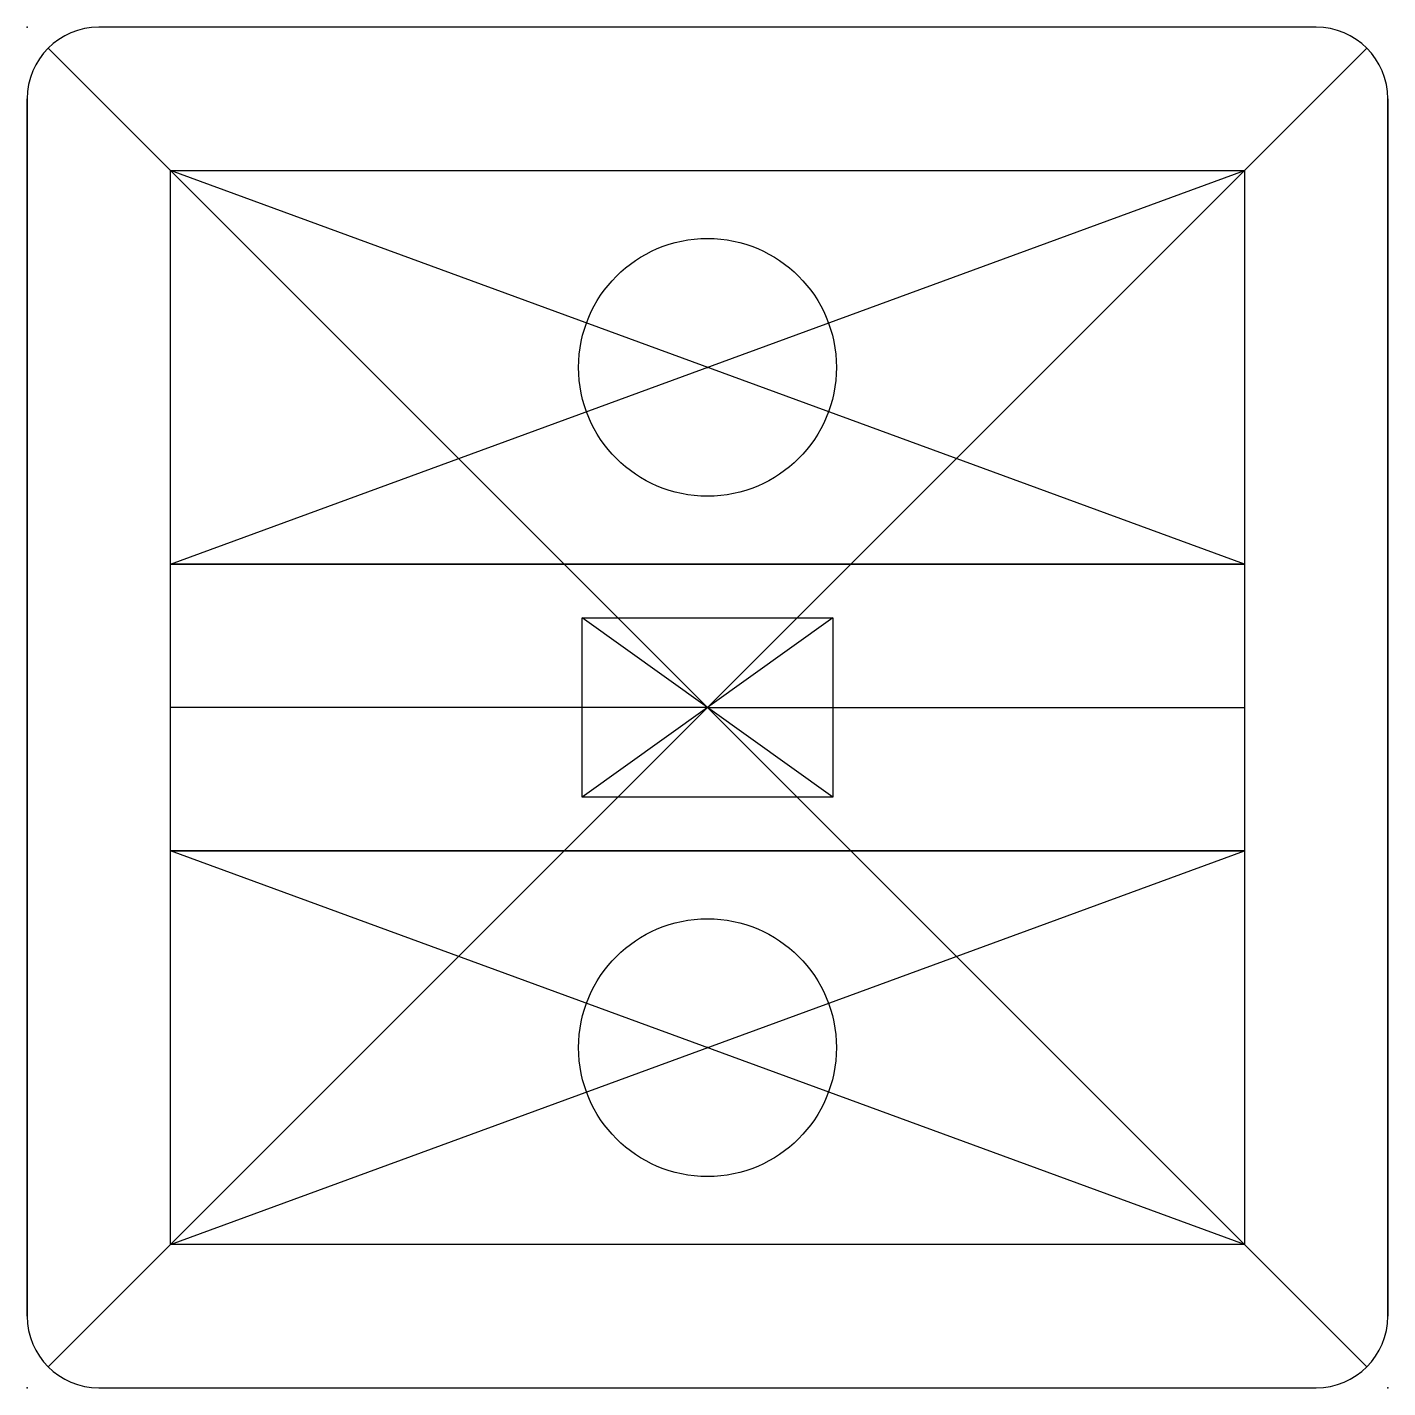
# Model space of a CAD drawing. Header units: centimetres. Extents: x 0 to 1.9, y 0 to 1.9.
import ezdxf

# ---------------------------------------------------------------- set-up
doc = ezdxf.new("R2010")
doc.units = ezdxf.units.CM
doc.header["$MEASUREMENT"] = 0
for name, color, linetype in [('Korry_Button_Novo_Horizontal v4_Sketch1', 7, 'Continuous'), ('Korry_Button_Novo_Horizontal v4_Sketch2', 7, 'Continuous'), ('Korry_Button_Novo_Horizontal v4_Sketch3', 7, 'Continuous'), ('Korry_Button_Novo_Horizontal v4_Sketch4', 7, 'Continuous'), ('Korry_Button_Novo_Horizontal v4_Sketch5', 7, 'Continuous'), ('Korry_Button_Novo_Horizontal v4_Sketch6', 7, 'Continuous')]:
    doc.layers.add(name, color=color, linetype=linetype)

msp = doc.modelspace()

# ---------------------------------------------------------------- linework, layer by layer
at = {"layer": 'Korry_Button_Novo_Horizontal v4_Sketch1'}
for p, q in [((1.8, 1.9), (0.1, 1.9)), ((1.8707, 1.8707), (0.0293, 0.0293)), ((1.8707, 0.0293), (0.0293, 1.8707)), ((0, 1.8), (0, 0.1)), ((1.9, 0.1), (1.9, 1.8)), ((0.2, 0.2), (0.2, 1.7)), ((0.2, 1.7), (1.7, 1.7)), ((1.7, 1.7), (0.2, 0.2)), ((0.2, 1.7), (1.7, 0.2)), ((1.7, 1.7), (1.7, 0.2)), ((1.7, 0.2), (0.2, 0.2)), ((0.1, 0), (1.8, 0))]:
    msp.add_line(p, q, dxfattribs=at)
for centre, start, end in [((0.1, 1.8), 90, 180), ((1.8, 1.8), 0, 90), ((0.1, 0.1), 180, 270), ((1.8, 0.1), 270, 0)]:
    msp.add_arc(centre, 0.1, start, end, dxfattribs=at)
for p in [(0, 1.9), (0.95, 0.95), (0.95, 0.95), (0, 0), (0, 0), (1.9, 0)]:
    msp.add_point(p, dxfattribs=at)
at = {"layer": 'Korry_Button_Novo_Horizontal v4_Sketch2'}
for p, q in [((1.8, 1.9, 0.3), (0.1, 1.9, 0.3)), ((0, 1.8, 0.3), (0, 0.1, 0.3)), ((1.9, 0.1, 0.3), (1.9, 1.8, 0.3)), ((0.2, 0.2, 0.3), (1.7, 1.7, 0.3)), ((1.7, 0.2, 0.3), (0.2, 1.7, 0.3)), ((0.2, 0.2, 0.3), (0.2, 1.7, 0.3)), ((0.2, 1.7, 0.3), (1.7, 1.7, 0.3)), ((1.7, 1.7, 0.3), (1.7, 0.2, 0.3)), ((0.2, 0.75, 0.3), (0.2, 1.15, 0.3)), ((1.7, 1.15, 0.3), (0.2, 1.15, 0.3)), ((1.7, 1.15, 0.3), (1.7, 0.75, 0.3)), ((1.125, 0.825, 0.3), (0.775, 1.075, 0.3)), ((0.775, 1.075, 0.3), (1.125, 1.075, 0.3)), ((1.125, 1.075, 0.3), (0.775, 0.825, 0.3)), ((0.775, 0.825, 0.3), (0.775, 1.075, 0.3)), ((1.125, 1.075, 0.3), (1.125, 0.825, 0.3)), ((0.95, 0.95, 0.3), (0.2, 0.95, 0.3)), ((0.95, 0.95, 0.3), (1.7, 0.95, 0.3)), ((1.125, 0.825, 0.3), (0.775, 0.825, 0.3)), ((1.7, 0.75, 0.3), (0.2, 0.75, 0.3)), ((1.7, 0.2, 0.3), (0.2, 0.2, 0.3)), ((0.1, 0, 0.3), (1.8, 0, 0.3))]:
    msp.add_line(p, q, dxfattribs=at)
for centre, start, end in [((0.1, 1.8, 0.3), 90, 180), ((1.8, 1.8, 0.3), 0, 90), ((0.1, 0.1, 0.3), 180, 270), ((1.8, 0.1, 0.3), 270, 0)]:
    msp.add_arc(centre, 0.1, start, end, dxfattribs=at)
for p in [(0.95, 0.95, 0.3), (0.95, 0.95, 0.3), (0, 0, 0.3)]:
    msp.add_point(p, dxfattribs=at)
at = {"layer": 'Korry_Button_Novo_Horizontal v4_Sketch3'}
for p, q in [((0.2, 1.15, 0.3), (0.2, 1.15, 0.7)), ((0.2, 1.15, 0.7), (1.7, 1.15, 0.7)), ((1.7, 1.15, 0.3), (0.2, 1.15, 0.3)), ((1.7, 1.15, 0.7), (1.7, 1.15, 0.3))]:
    msp.add_line(p, q, dxfattribs=at)
msp.add_point((0, 1.15), dxfattribs=at)
at = {"layer": 'Korry_Button_Novo_Horizontal v4_Sketch4'}
for p, q in [((1.8, 1.9, 0.7), (0.1, 1.9, 0.7)), ((0, 1.8, 0.7), (0, 0.1, 0.7)), ((1.9, 0.1, 0.7), (1.9, 1.8, 0.7)), ((0.2, 1.15, 0.7), (0.2, 1.7, 0.7)), ((0.2, 1.7, 0.7), (1.7, 1.7, 0.7)), ((0.2, 1.7, 0.7), (1.7, 1.7, 0.7)), ((1.7, 1.15, 0.7), (0.2, 1.7, 0.7)), ((0.2, 1.15, 0.7), (1.7, 1.7, 0.7)), ((0.2, 1.15, 0.7), (0.2, 1.7, 0.7)), ((1.7, 1.15, 0.7), (0.2, 1.7, 0.7)), ((0.2, 1.15, 0.7), (1.7, 1.7, 0.7)), ((1.7, 1.7, 0.7), (1.7, 1.15, 0.7)), ((1.7, 1.7, 0.7), (1.7, 1.15, 0.7)), ((1.7, 1.15, 0.7), (0.2, 1.15, 0.7)), ((1.7, 1.15, 0.7), (0.2, 1.15, 0.7)), ((0.775, 1.075, 0.7), (1.125, 1.075, 0.7)), ((0.775, 0.825, 0.7), (0.775, 1.075, 0.7)), ((1.125, 1.075, 0.7), (1.125, 0.825, 0.7)), ((1.125, 0.825, 0.7), (0.775, 0.825, 0.7)), ((0.2, 0.2, 0.7), (0.2, 0.75, 0.7)), ((0.2, 0.75, 0.7), (1.7, 0.75, 0.7)), ((0.2, 0.2, 0.7), (1.7, 0.75, 0.7)), ((0.2, 0.2, 0.7), (1.7, 0.75, 0.7)), ((1.7, 0.2, 0.7), (0.2, 0.75, 0.7)), ((1.7, 0.2, 0.7), (0.2, 0.75, 0.7)), ((0.2, 0.75, 0.7), (1.7, 0.75, 0.7)), ((0.2, 0.2, 0.7), (0.2, 0.75, 0.7)), ((1.7, 0.75, 0.7), (1.7, 0.2, 0.7)), ((1.7, 0.75, 0.7), (1.7, 0.2, 0.7)), ((1.7, 0.2, 0.7), (0.2, 0.2, 0.7)), ((1.7, 0.2, 0.7), (0.2, 0.2, 0.7)), ((0.1, 0, 0.7), (1.8, 0, 0.7))]:
    msp.add_line(p, q, dxfattribs=at)
for centre in [(0.95, 1.425, 0.7), (0.95, 0.475, 0.7)]:
    msp.add_circle(centre, 0.18, dxfattribs=at)
for centre, start, end in [((0.1, 1.8, 0.7), 90, 180), ((1.8, 1.8, 0.7), 0, 90), ((0.1, 0.1, 0.7), 180, 270), ((1.8, 0.1, 0.7), 270, 0)]:
    msp.add_arc(centre, 0.1, start, end, dxfattribs=at)
for p in [(0.95, 1.425, 0.7), (0.95, 1.425, 0.7), (0.95, 0.475, 0.7), (0.95, 0.475, 0.7), (0, 0, 0.7)]:
    msp.add_point(p, dxfattribs=at)
at = {"layer": 'Korry_Button_Novo_Horizontal v4_Sketch5'}
for p, q in [((1.9, 1.8), (1.9, 1.8, 0.4)), ((1.9, 1.8, 0.4), (1.9, 0.1, 0.4)), ((1.9, 0.1, 0.7), (1.9, 1.8, 0.7)), ((1.9, 1.8, 0.7), (1.9, 1.8, 0.4)), ((1.9, 1.8, 0.9), (1.9, 0.1, 0.9)), ((1.9, 0.1), (1.9, 1.8)), ((1.9, 1.8), (1.9, 1.8, 0.9)), ((1.9, 0.1, 0.4), (1.9, 0.1, 0.7)), ((1.9, 0.1, 0.9), (1.9, 0.1))]:
    msp.add_line(p, q, dxfattribs=at)
msp.add_point((1.9, 0), dxfattribs=at)
at = {"layer": 'Korry_Button_Novo_Horizontal v4_Sketch6'}
for p, q in [((0, 1.8, 0.7), (0, 0.1, 0.7)), ((0, 1.8, 0.4), (0, 1.8, 0.7)), ((0, 0.1, 0.4), (0, 1.8, 0.4)), ((0, 0.1, 0.9), (0, 1.8, 0.9)), ((0, 1.8), (0, 0.1)), ((0, 1.8, 0.9), (0, 1.8)), ((0, 0.1, 0.7), (0, 0.1, 0.4)), ((0, 0.1), (0, 0.1, 0.4)), ((0, 0.1), (0, 0.1, 0.9))]:
    msp.add_line(p, q, dxfattribs=at)
msp.add_point((0, 0), dxfattribs=at)

doc.saveas('drawing.dxf')
